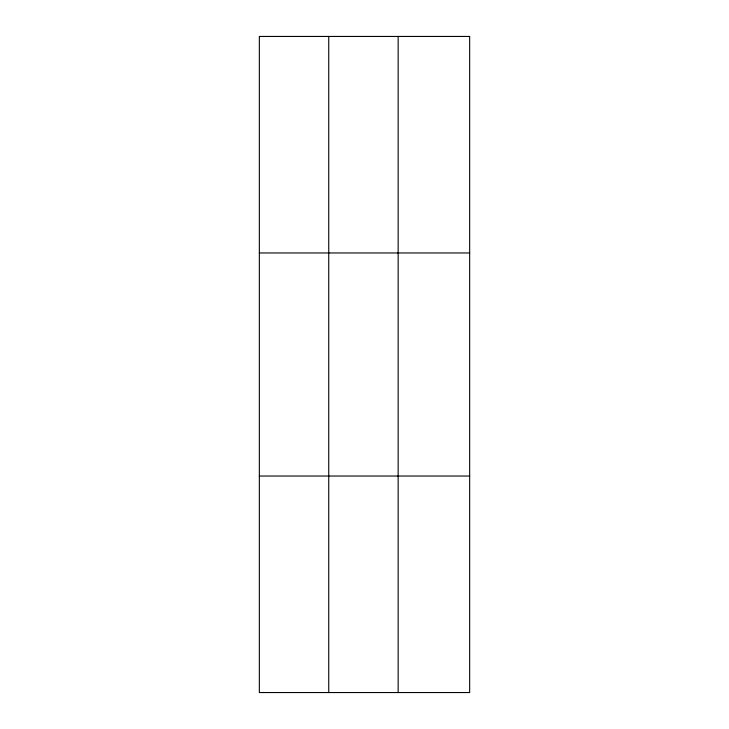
<?xml version="1.0" encoding="UTF-8"?>
<svg xmlns="http://www.w3.org/2000/svg" width="729" height="729" viewBox="0 0 729 729"><rect width="100%" height="100%" fill="white"/><g stroke="black" fill="none" stroke-linecap="round" stroke-linejoin="round"><path stroke-width="1.09" d="M328.743 692.55L328.743 36.45M398.152 692.55L398.152 36.45M259.342 252.963L469.658 252.963M259.342 476.037L469.658 476.037M469.658 36.45L469.658 692.55L259.342 692.55L259.342 36.45L469.658 36.45"/></g></svg>
